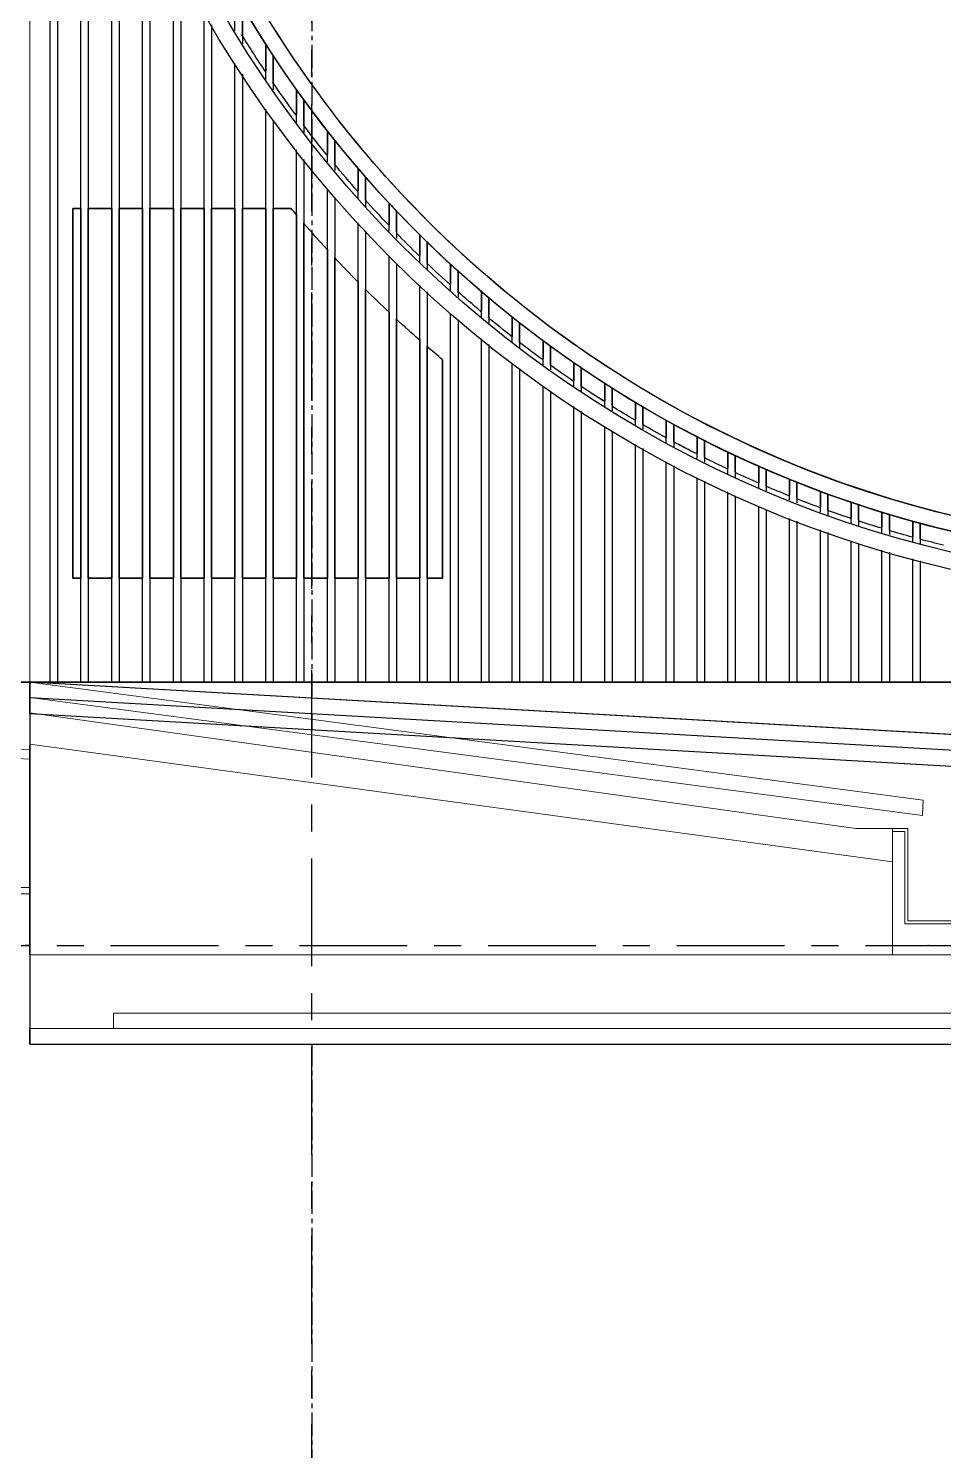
# Model space of a CAD drawing. Header units: millimetres. Extents: x -187664 to 435448, y -313239 to 299894.
# Drawn here: x 367614 to 369099, y 172433 to 174741 of the extents above; entities that cross this region are included whole.
import ezdxf
from ezdxf.enums import TextEntityAlignment as Align

# ---------------------------------------------------------------- set-up
doc = ezdxf.new("R2010")
doc.units = ezdxf.units.MM
doc.set_wipeout_variables(frame=1)
for name, pattern in [('CENTER', [2, 1.25, -0.25, 0.25, -0.25]), ('TA_GL_000.70000', [1.925, 0.7, -0.175, 0.175, -0.175, 0.7]), ('XKITLINE00', [0]), ('XKITLINE02', [4, 2, -2])]:
    doc.linetypes.add(name, pattern=pattern)
for name, color, linetype in [('000 - 0_SYM_DWG_GRIDLINE_MAIN_COLOR_251', 7, 'Continuous'), ('000 - 0_SYM_DWG_SLOPE-SYM_TEXT_COLOR_3', 7, 'Continuous'), ('000 - EXISTING_CANOPY_MAIN_COLOR_1', 7, 'Continuous'), ('000 - EXISTING_CANOPY_MAIN_COLOR_251', 7, 'Continuous'), ('000 - EXISTING_CANOPY_WIPEOUT_', 7, 'Continuous'), ('000 - EXISTING_DIM_MAIN_COLOR_251', 7, 'Continuous'), ('000 - GRID', 7, 'CENTER')]:
    doc.layers.add(name, color=color, linetype=linetype)
for name, color, linetype, lineweight in [('A-GLAZ-CURT', 7, 'Continuous', 9), ('A-GLAZ-CURT-HDLN', 7, 'Continuous', 9), ('Bolt', 7, 'Continuous', 0), ('Part', 7, 'Continuous', 0)]:
    doc.layers.add(name, color=color, linetype=linetype, lineweight=lineweight)
doc.styles.add('ARIAL', font='arial.ttf')
doc.styles.add('RomanS', font='arial.ttf', dxfattribs={"width": 0.8})
doc.styles.add('TA', font='', dxfattribs={"height": 4.5})
doc.styles.get('TA').set_extended_font_data('Cordia New')

# ---------------------------------------------------------------- blocks, each defined once
blk = doc.blocks.new('*U5069')
at = {"layer": '000 - 0_SYM_DWG_GRIDLINE_MAIN_COLOR_251', "color": 7, "linetype": 'ByBlock', "ltscale": 5}
blk.add_line((20, 0), (-355.735, 0), dxfattribs=at)
at = {"color": 7, "style": 'TA', "flags": 1}
blk.add_attdef('LOCATION', (6, -6), '', height=4.5, rotation=270, dxfattribs=at)
at = {"layer": '000 - 0_SYM_DWG_SLOPE-SYM_TEXT_COLOR_3', "color": 7, "style": 'ARIAL'}
blk.add_attdef('GRID-HEAD', text='', height=4, rotation=90, dxfattribs=at).set_placement((40, 0), align=Align.MIDDLE_CENTER)
blk = doc.blocks.new('*U4792')
at = {"layer": '000 - 0_SYM_DWG_GRIDLINE_MAIN_COLOR_251', "color": 7, "linetype": 'ByBlock', "ltscale": 5}
blk.add_line((20, 0), (-155.16, 0), dxfattribs=at)
at = {"layer": '000 - 0_SYM_DWG_GRIDLINE_MAIN_COLOR_251', "color": 7}
blk.add_point((-135.16, 0), dxfattribs=at)
at = {"color": 7, "style": 'TA', "flags": 1}
blk.add_attdef('LOCATION', (6, -6), '', height=4.5, rotation=270, dxfattribs=at)
blk = doc.blocks.new('W-1-PP19-ST-ENT1-1_20260610-094001_ELEVATION_2_DIMS')
at = {"layer": '000 - GRID', "color": 7, "linetype": 'TA_GL_000.70000'}
for name, p, xscale, yscale, zscale, rotation in [('*U5069', (0, 101510), 50.00000000000004, 50.00000000000004, 50.00000000000004, 270), ('*U4792', (-5758, 105750), 50, 50, 50, 180)]:
    blk.add_blockref(name, p, dxfattribs=dict(at, xscale=xscale, yscale=yscale, zscale=zscale, rotation=rotation))
blk = doc.blocks.new('*A10871063')
at = {"layer": 'Part', "color": 7, "linetype": 'XKITLINE00', "lineweight": 0}
for p, q in [((223.621312, -23.924245), (236.23026, -24.585052)), ((223.621312, -24.04441), (236.22398, -24.704888)), ((236.23026, -24.585052), (236.22398, -24.704888))]:
    blk.add_line(p, q, dxfattribs=at)
blk = doc.blocks.new('*A10881064')
at = {"layer": 'Part', "color": 7, "linetype": 'XKITLINE00', "lineweight": 0}
for p, q in [((223.621312, -25.785052), (236.23026, -25.785052)), ((236.23026, -25.785052), (236.23026, -25.865052)), ((223.621312, -25.865052), (236.23026, -25.865052))]:
    blk.add_line(p, q, dxfattribs=at)
blk = doc.blocks.new('*A10891065')
at = {"layer": 'Part', "color": 7, "linetype": 'XKITLINE00', "lineweight": 0}
blk.add_line((236.22398, -24.704883), (236.23026, -24.705212), dxfattribs=at)
blk = doc.blocks.new('*A10901066')
at = {"layer": 'Part', "color": 7, "linetype": 'XKITLINE00', "lineweight": 0}
for p, q in [((225.041465, -23.998672), (225.041705, -23.994093)), ((225.041705, -23.994093), (225.640882, -24.025495)), ((225.640882, -24.025495), (225.640642, -24.030074))]:
    blk.add_line(p, q, dxfattribs=at)
blk = doc.blocks.new('*A10921068')
at = {"layer": 'Part', "color": 7, "linetype": 'XKITLINE00', "lineweight": 0}
for p, q in [((225.580159, -25.18401), (225.630402, -24.225326)), ((225.630402, -24.225326), (225.702303, -24.229094)), ((225.702303, -24.229094), (225.65206, -25.187779)), ((225.702303, -24.229094), (226.229579, -24.256728)), ((226.229579, -24.256728), (226.179337, -25.215412)), ((225.65206, -25.187779), (225.580159, -25.18401)), ((226.179337, -25.215412), (225.65206, -25.187779))]:
    blk.add_line(p, q, dxfattribs=at)
blk = doc.blocks.new('*A10941070')
at = {"layer": 'Bolt', "color": 7, "linetype": 'XKITLINE02', "lineweight": 0}
for p, q in [((225.750924, -24.511979), (225.368083, -24.492049)), ((225.618875, -24.445024), (225.566945, -24.442321)), ((225.690769, -24.448767), (225.618867, -24.445023)), ((225.612636, -24.564862), (225.560707, -24.562158)), ((225.684531, -24.568604), (225.612628, -24.564861)), ((225.73013, -24.911438), (225.347288, -24.891509)), ((225.59808, -24.844483), (225.54615, -24.84178)), ((225.669974, -24.848226), (225.598072, -24.844483)), ((225.591841, -24.964321), (225.539912, -24.961617)), ((225.663736, -24.968063), (225.591833, -24.96432))]:
    blk.add_line(p, q, dxfattribs=at)
blk = doc.blocks.new('*A11371109')
at = {"layer": 'Part', "color": 7, "linetype": 'XKITLINE00', "lineweight": 0}
for p, q in [((232.61098, -25.585052), (232.61098, -24.705052)), ((232.61098, -24.705052), (232.68298, -24.705052)), ((233.21098, -24.705052), (232.68298, -24.705052)), ((232.68298, -24.705052), (232.68298, -25.585052)), ((233.21098, -25.585052), (233.21098, -24.705052)), ((232.68298, -25.585052), (232.61098, -25.585052)), ((233.21098, -25.585052), (232.68298, -25.585052))]:
    blk.add_line(p, q, dxfattribs=at)
blk = doc.blocks.new('*A11381110')
at = {"layer": 'Bolt', "color": 7, "linetype": 'XKITLINE02', "lineweight": 0}
for p, q in [((232.57098, -24.885052), (232.61098, -24.885052)), ((232.61098, -24.885052), (232.68298, -24.885052)), ((232.50762, -24.945052), (232.89098, -24.945052)), ((232.57098, -25.005052), (232.61098, -25.005052)), ((232.61098, -25.005052), (232.68298, -25.005052)), ((232.57098, -25.285052), (232.61098, -25.285052)), ((232.61098, -25.285052), (232.68298, -25.285052)), ((232.50762, -25.345052), (232.89098, -25.345052)), ((232.57098, -25.405052), (232.61098, -25.405052)), ((232.61098, -25.405052), (232.68298, -25.405052))]:
    blk.add_line(p, q, dxfattribs=at)
blk = doc.blocks.new('*A11801147')
at = {"layer": 'Part', "color": 7, "linetype": 'XKITLINE00', "lineweight": 0}
for p, q in [((236.23026, -24.585052), (236.23026, -25.865052)), ((236.31026, -24.585052), (236.23026, -24.585052)), ((236.31026, -24.585052), (236.31026, -25.865052)), ((236.23026, -24.785217), (236.31026, -24.785217)), ((236.23026, -25.625052), (236.31026, -25.625052)), ((236.23026, -25.865052), (236.31026, -25.865052))]:
    blk.add_line(p, q, dxfattribs=at)
blk = doc.blocks.new('*A11811148')
at = {"layer": 'Bolt'}
for points in [[(236.23, -25.021), (236.178, -25.021), (236.178, -24.909), (236.23, -24.909)], [(236.31, -25.021), (236.23, -25.021), (236.23, -24.909), (236.31, -24.909)], [(236.23, -25.501), (236.178, -25.501), (236.178, -25.389), (236.23, -25.389)], [(236.31, -25.501), (236.23, -25.501), (236.23, -25.389), (236.31, -25.389)]]:
    blk.add_hatch(color=7, dxfattribs=at).paths.add_polyline_path(points, flags=17)
at = {"layer": 'Bolt', "color": 7, "linetype": 'XKITLINE00', "lineweight": 0}
for p, q in [((236.178, -24.909), (236.23, -24.909)), ((236.23, -24.909), (236.31, -24.909)), ((236.115, -24.965), (236.498, -24.965)), ((236.178, -25.021), (236.23, -25.021)), ((236.23, -25.021), (236.31, -25.021)), ((236.115, -25.445), (236.498, -25.445)), ((236.178, -25.389), (236.23, -25.389)), ((236.23, -25.389), (236.31, -25.389)), ((236.178, -25.501), (236.23, -25.501)), ((236.23, -25.501), (236.31, -25.501))]:
    blk.add_line(p, q, dxfattribs=at)
blk = doc.blocks.new('W-1-PP19-ST-ENT1-1_20260611-185229_ELEVATION_2_ST')
at = {"layer": '000 - EXISTING_DIM_MAIN_COLOR_251', "color": 7, "linetype": 'CENTER', "ltscale": 30}
for p, q in [((0, 115971.7), (0, 104599.5)), ((2871.7, 105750), (-10628.3, 105750))]:
    blk.add_line(p, q, dxfattribs=at)
at = {"color": 7, "lineweight": 0, "xscale": 125, "yscale": 125, "zscale": 125}
for name in ['*A10871063', '*A10901066', '*A10921068', '*A10941070', '*A11371109', '*A10891065', '*A11801147', '*A11381110', '*A11811148', '*A10881064']:
    blk.add_blockref(name, (-28581.7, 109067.1), dxfattribs=at)
at = {"layer": '000 - EXISTING_DIM_MAIN_COLOR_251', "color": 7, "style": 'RomanS'}
for tag, p in [('A1', (-4058, 116538.2)), ('A', (0, 116524.1))]:
    blk.add_attdef(tag, text='', height=250, dxfattribs=at).set_placement(p, align=Align.MIDDLE_CENTER)
blk = doc.blocks.new('DPA_CP_Entrance Canopy Lower - Depth 4200-V83-2150-01 ENTRANCE 1 ELEVATION 4')
at = {"layer": '000 - EXISTING_CANOPY_MAIN_COLOR_1', "color": 7}
for p, q in [((12652, 106137.3), (9286.9, 105946)), ((9286.9, 105946), (12652, 106137.3)), ((12652, 106112.3), (12652, 106137.3)), ((12652, 106136.8), (12652, 106112.3)), ((9288.2, 105921.1), (12652, 106112.3)), ((12652, 106112.3), (9288.2, 105921.1)), ((9396.5, 105900), (12653.1, 106085.7)), ((9337, 105846), (12652, 106034.8)), ((9337, 105846), (12652, 106034.8)), ((12652, 106034.8), (9337, 105846)), ((12628, 106033.4), (12628, 105696)), ((12652, 106034.8), (12652, 105695)), ((12652, 105695), (12652, 106034.8)), ((12652, 106034.7), (12652, 105695)), ((12652, 105695), (12652, 106034.7)), ((9017, 105695), (12652, 105695)), ((12652, 105695), (9337, 105695)), ((9337, 105695), (12652, 105695)), ((12652, 105695), (9337, 105695)), ((9337, 105695), (12652, 105695)), ((12516, 105600), (9042, 105600)), ((12516, 105600), (12516, 105575)), ((12652, 105575), (8992, 105575)), ((8992, 105575), (12652, 105575)), ((12652, 105550), (12652, 105575)), ((12652, 105575), (12652, 105550)), ((8937, 105550), (12652, 105550)), ((12652, 105550), (8937, 105550))]:
    blk.add_line(p, q, dxfattribs=at)
at = {"color": 7}
blk.add_wipeout([(8937, 105550), (8937, 105570), (8987, 105570), (8987, 105610), (8987, 105750), (8737, 105750), (8737, 105770), (9017, 105770), (9017, 105780), (8987, 105780), (8987, 105900), (9077, 105900), (9077, 105750), (9082, 105750), (9312, 105750), (9312, 105900), (9337, 105900), (9396.5, 105900), (12652, 106085.7), (12652, 106112.3), (9288.2, 105921.1), (9286.9, 105946), (12652, 106137.3), (12652, 105550)], dxfattribs=at).dxf.layer = '000 - EXISTING_CANOPY_WIPEOUT_'
at = {"layer": '000 - EXISTING_CANOPY_MAIN_COLOR_1', "color": 7}
blk.add_lwpolyline([(8937, 105550), (8937, 105570), (8987, 105570), (8987, 105610), (8987, 105750), (8737, 105750), (8737, 105770), (9017, 105770), (9017, 105780), (8987, 105780), (8987, 105900), (9077, 105900), (9077, 105750), (9082, 105750), (9312, 105750), (9312, 105900), (9337, 105900), (9396.5, 105900), (12652, 106085.7), (12652, 106112.3), (9288.2, 105921.1), (9286.9, 105946), (12652, 106137.3), (12652, 105550)], close=True, dxfattribs=at)
blk = doc.blocks.new('A$Ca94a9856')
at = {"layer": '000 - EXISTING_CANOPY_MAIN_COLOR_251', "color": 7}
for p, q in [((-33, 587.3), (-33, 2946.3)), ((-45, 2424), (-45, 587.3)), ((-83, 587.3), (-83, 2187.7)), ((-95, 2139.2), (-95, 587.3)), ((-133, 587.3), (-133, 2009.3)), ((-145, 1976.7), (-145, 587.3)), ((-183, 587.3), (-183, 1876.3)), ((-195, 1850.2), (-195, 587.3)), ((-233, 587.3), (-233, 1767.6)), ((-245, 1743.5), (-245, 587.3)), ((-345, 1639.5), (-345, 1685.4)), ((-345, 1685.4), (-345, 1624.3)), ((-333, 1644.5), (-333, 1706.2)), ((-283, 587.3), (-283, 1675.5)), ((-295, 1654.1), (-295, 587.3)), ((-383, 1623.3), (-383, 1579)), ((-383, 1565.8), (-383, 1623.3)), ((-395, 1562.2), (-395, 1604.8)), ((-395, 1604.8), (-395, 1548.9)), ((-345, 1574.2), (-345, 587.3)), ((-333, 587.3), (-333, 1592.2)), ((-433, 1549.3), (-433, 1509)), ((-433, 1495.6), (-433, 1549.3)), ((-445, 1492.2), (-445, 1532.6)), ((-445, 1532.6), (-445, 1478.8)), ((-383, 587.3), (-383, 1517.2)), ((-483, 1482.3), (-483, 1444)), ((-483, 1432.1), (-483, 1482.3)), ((-395, 1499.5), (-395, 587.3)), ((-495, 1429.8), (-495, 1467.1)), ((-495, 1467.1), (-495, 1417.9)), ((-445, 1435.9), (-445, 587.3)), ((-433, 587.3), (-433, 1451.2)), ((-533, 1421.2), (-533, 1384.9)), ((-533, 1372.9), (-533, 1421.2)), ((-545, 1370.8), (-545, 1407.3)), ((-545, 1407.3), (-545, 1358.9)), ((-483, 587.3), (-483, 1387.6)), ((-583, 1365.1), (-583, 1330.3)), ((-583, 1319.4), (-583, 1365.1)), ((-495, 1374.2), (-495, 587.3)), ((-595, 1318.3), (-595, 1352.3)), ((-595, 1352.3), (-595, 1307.4)), ((-433, 1346.4), (-433, 756.3)), ((-395, 1356.3), (-424.2, 1356.3)), ((-424.2, 1356.3), (-395, 1356.3)), ((-395, 1356.3), (-424.2, 1356.3)), ((-424.2, 1356.3), (-395, 1356.3)), ((-395, 1356.3), (-424.2, 1356.3)), ((-424.2, 1356.3), (-395, 1356.3)), ((-395, 756.3), (-395, 1356.3)), ((-345, 1356.3), (-383, 1356.3)), ((-383, 1356.3), (-345, 1356.3)), ((-383, 1356.3), (-383, 756.3)), ((-345, 1356.3), (-383, 1356.3)), ((-383, 1356.3), (-345, 1356.3)), ((-345, 1356.3), (-383, 1356.3)), ((-383, 1356.3), (-345, 1356.3)), ((-345, 756.3), (-345, 1356.3)), ((-295, 1356.3), (-333, 1356.3)), ((-333, 1356.3), (-295, 1356.3)), ((-333, 1356.3), (-333, 756.3)), ((-295, 1356.3), (-333, 1356.3)), ((-333, 1356.3), (-295, 1356.3)), ((-295, 1356.3), (-333, 1356.3)), ((-333, 1356.3), (-295, 1356.3)), ((-295, 756.3), (-295, 1356.3)), ((-245, 1356.3), (-283, 1356.3)), ((-283, 1356.3), (-245, 1356.3)), ((-283, 1356.3), (-283, 756.3)), ((-245, 1356.3), (-283, 1356.3)), ((-283, 1356.3), (-245, 1356.3)), ((-245, 1356.3), (-283, 1356.3)), ((-283, 1356.3), (-245, 1356.3)), ((-245, 756.3), (-245, 1356.3)), ((-195, 1356.3), (-233, 1356.3)), ((-233, 1356.3), (-195, 1356.3)), ((-233, 1356.3), (-233, 756.3)), ((-195, 1356.3), (-233, 1356.3)), ((-233, 1356.3), (-195, 1356.3)), ((-195, 1356.3), (-233, 1356.3)), ((-233, 1356.3), (-195, 1356.3)), ((-195, 756.3), (-195, 1356.3)), ((-145, 1356.3), (-183, 1356.3)), ((-183, 1356.3), (-145, 1356.3)), ((-183, 1356.3), (-183, 756.3)), ((-145, 1356.3), (-183, 1356.3)), ((-183, 1356.3), (-145, 1356.3)), ((-145, 1356.3), (-183, 1356.3)), ((-183, 1356.3), (-145, 1356.3)), ((-145, 756.3), (-145, 1356.3)), ((-95, 1356.3), (-133, 1356.3)), ((-133, 1356.3), (-95, 1356.3)), ((-133, 1356.3), (-133, 756.3)), ((-95, 1356.3), (-133, 1356.3)), ((-133, 1356.3), (-95, 1356.3)), ((-95, 1356.3), (-133, 1356.3)), ((-133, 1356.3), (-95, 1356.3)), ((-95, 756.3), (-95, 1356.3)), ((-70, 1356.3), (-83, 1356.3)), ((-83, 1356.3), (-70, 1356.3)), ((-83, 1356.3), (-83, 756.3)), ((-70, 1356.3), (-83, 1356.3)), ((-83, 1356.3), (-70, 1356.3)), ((-70, 1356.3), (-83, 1356.3)), ((-83, 1356.3), (-70, 1356.3)), ((-70, 756.3), (-70, 1356.3)), ((-70, 1356.3), (-70, 756.3)), ((-70, 756.3), (-70, 1356.3)), ((-70, 1356.3), (-70, 756.3)), ((-70, 756.3), (-70, 1356.3)), ((-70, 1356.3), (-70, 756.3)), ((-545, 1319.9), (-545, 587.3)), ((-533, 587.3), (-533, 1333)), ((-445, 756.3), (-445, 1332.9)), ((-645, 1268.3), (-645, 1301.6)), ((-645, 1301.6), (-645, 1257.2)), ((-633, 1313.4), (-633, 1280.7)), ((-633, 1269.3), (-633, 1313.4)), ((-583, 587.3), (-583, 1278.7)), ((-495, 756.3), (-495, 1276.6)), ((-483, 1290.1), (-483, 756.3)), ((-695, 1222.5), (-695, 1254.5)), ((-695, 1254.5), (-695, 1212.5)), ((-683, 1265.5), (-683, 1232.7)), ((-683, 1222.7), (-683, 1265.5)), ((-595, 1267.2), (-595, 587.3)), ((-633, 587.3), (-633, 1232)), ((-545, 756.3), (-545, 1225.8)), ((-533, 1237.8), (-533, 756.3)), ((-745, 1180.2), (-745, 1210.9)), ((-745, 1210.9), (-745, 1170)), ((-733, 1221.1), (-733, 1190.4)), ((-733, 1180.2), (-733, 1221.1)), ((-645, 1220.9), (-645, 587.3)), ((-783, 1179.8), (-783, 1148)), ((-783, 1138.5), (-783, 1179.8)), ((-683, 587.3), (-683, 1185.7)), ((-583, 1187.8), (-583, 756.3)), ((-795, 1139.3), (-795, 1170.3)), ((-795, 1170.3), (-795, 1130)), ((-695, 1174.7), (-695, 587.3)), ((-595, 756.3), (-595, 1177.2)), ((-845, 1103.6), (-845, 1132.5)), ((-845, 1132.5), (-845, 1094.1)), ((-833, 1141.4), (-833, 1112.2)), ((-833, 1102.7), (-833, 1141.4)), ((-745, 1135.2), (-745, 587.3)), ((-733, 587.3), (-733, 1144.7)), ((-645, 756.3), (-645, 1132.8)), ((-633, 1143.5), (-633, 756.3)), ((-670, 1110.7), (-670, 756.3)), ((-670, 756.3), (-670, 1110.7)), ((-670, 1110.7), (-670, 756.3)), ((-670, 756.3), (-670, 1110.7)), ((-670, 1110.7), (-670, 756.3)), ((-670, 756.3), (-670, 1110.7)), ((-895, 1067.9), (-895, 1097.4)), ((-895, 1097.4), (-895, 1058.3)), ((-883, 1105.6), (-883, 1076.5)), ((-883, 1066.9), (-883, 1105.6)), ((-795, 1095.6), (-795, 587.3)), ((-783, 587.3), (-783, 1105.1)), ((-945, 1036.6), (-945, 1064.6)), ((-945, 1064.6), (-945, 1027.7)), ((-933, 1072.2), (-933, 1043.8)), ((-933, 1034.8), (-933, 1072.2)), ((-833, 587.3), (-833, 1068.4)), ((-983, 1041.2), (-983, 1014)), ((-983, 1004.9), (-983, 1041.2)), ((-845, 1060.3), (-845, 587.3)), ((-995, 1007.1), (-995, 1034.1)), ((-995, 1034.1), (-995, 997.8)), ((-895, 1026.8), (-895, 587.3)), ((-883, 587.3), (-883, 1034.9)), ((-1045, 977.6), (-1045, 1005.8)), ((-1045, 1005.8), (-1045, 969.1)), ((-1033, 1012.4), (-1033, 984.2)), ((-1033, 975), (-1033, 1012.4)), ((-945, 994.7), (-945, 587.3)), ((-933, 587.3), (-933, 1001.5)), ((-1095, 953.2), (-1095, 979.4)), ((-1095, 979.4), (-1095, 944.6)), ((-1083, 985.6), (-1083, 959)), ((-1083, 950.5), (-1083, 985.6)), ((-983, 587.3), (-983, 973.3)), ((-1145, 928.9), (-1145, 955)), ((-1145, 955), (-1145, 920)), ((-1133, 960.7), (-1133, 934.6)), ((-1133, 925.9), (-1133, 960.7)), ((-995, 966.5), (-995, 587.3)), ((-1195, 906.1), (-1195, 932.5)), ((-1195, 932.5), (-1195, 897.9)), ((-1183, 937.8), (-1183, 910.7)), ((-1183, 902.6), (-1183, 937.8)), ((-1045, 938.4), (-1045, 587.3)), ((-1033, 587.3), (-1033, 945.2)), ((-1245, 886.6), (-1245, 911.7)), ((-1245, 911.7), (-1245, 878.3)), ((-1233, 916.6), (-1233, 891.2)), ((-1233, 883), (-1233, 916.6)), ((-1095, 913.7), (-1095, 587.3)), ((-1083, 587.3), (-1083, 919.2)), ((-1333, 879.3), (-1333, 853.5)), ((-1333, 845.5), (-1333, 879.3)), ((-1295, 867), (-1295, 892.7)), ((-1295, 892.7), (-1295, 858.6)), ((-1283, 897.1), (-1283, 871.7)), ((-1283, 863.3), (-1283, 897.1)), ((-1145, 889.8), (-1145, 587.3)), ((-1133, 587.3), (-1133, 896.1)), ((-1395, 835), (-1395, 859.5)), ((-1395, 859.5), (-1395, 826.9)), ((-1383, 863.1), (-1383, 838.6)), ((-1383, 830.5), (-1383, 863.1)), ((-1345, 850.7), (-1345, 875.3)), ((-1345, 875.3), (-1345, 841.9)), ((-1195, 867.3), (-1195, 587.3)), ((-1183, 587.3), (-1183, 872.9)), ((-1445, 820.1), (-1445, 845.2)), ((-1445, 845.2), (-1445, 812)), ((-1433, 848.5), (-1433, 823.7)), ((-1433, 815.6), (-1433, 848.5)), ((-1283, 587.3), (-1283, 834.6)), ((-1245, 848.7), (-1245, 587.3)), ((-1233, 587.3), (-1233, 853.2)), ((-1345, 811.6), (-1345, 587.3)), ((-1333, 587.3), (-1333, 816.1)), ((-1295, 830.2), (-1295, 587.3)), ((-1433, 587.3), (-1433, 787.6)), ((-1395, 798.4), (-1395, 587.3)), ((-1383, 587.3), (-1383, 801.8)), ((-1445, 784.2), (-1445, 587.3)), ((-670, 756.3), (-645, 756.3)), ((-645, 756.3), (-670, 756.3)), ((-670, 756.3), (-645, 756.3)), ((-645, 756.3), (-670, 756.3)), ((-670, 756.3), (-645, 756.3)), ((-645, 756.3), (-670, 756.3)), ((-633, 756.3), (-595.9, 756.3)), ((-595.9, 756.3), (-633, 756.3)), ((-633, 756.3), (-595.9, 756.3)), ((-595.9, 756.3), (-633, 756.3)), ((-633, 756.3), (-595.9, 756.3)), ((-595.9, 756.3), (-633, 756.3)), ((-583, 756.3), (-545, 756.3)), ((-545, 756.3), (-583, 756.3)), ((-583, 756.3), (-545, 756.3)), ((-545, 756.3), (-583, 756.3)), ((-583, 756.3), (-545, 756.3)), ((-545, 756.3), (-583, 756.3)), ((-533, 756.3), (-495, 756.3)), ((-495, 756.3), (-533, 756.3)), ((-533, 756.3), (-495, 756.3)), ((-495, 756.3), (-533, 756.3)), ((-533, 756.3), (-495, 756.3)), ((-495, 756.3), (-533, 756.3)), ((-483, 756.3), (-445, 756.3)), ((-445, 756.3), (-483, 756.3)), ((-483, 756.3), (-445, 756.3)), ((-445, 756.3), (-483, 756.3)), ((-483, 756.3), (-445, 756.3)), ((-445, 756.3), (-483, 756.3)), ((-433, 756.3), (-395, 756.3)), ((-395, 756.3), (-433, 756.3)), ((-433, 756.3), (-395, 756.3)), ((-395, 756.3), (-433, 756.3)), ((-433, 756.3), (-395, 756.3)), ((-395, 756.3), (-433, 756.3)), ((-383, 756.3), (-345, 756.3)), ((-345, 756.3), (-383, 756.3)), ((-383, 756.3), (-345, 756.3)), ((-345, 756.3), (-383, 756.3)), ((-383, 756.3), (-345, 756.3)), ((-345, 756.3), (-383, 756.3)), ((-333, 756.3), (-295, 756.3)), ((-295, 756.3), (-333, 756.3)), ((-333, 756.3), (-295, 756.3)), ((-295, 756.3), (-333, 756.3)), ((-333, 756.3), (-295, 756.3)), ((-295, 756.3), (-333, 756.3)), ((-283, 756.3), (-245, 756.3)), ((-245, 756.3), (-283, 756.3)), ((-283, 756.3), (-245, 756.3)), ((-245, 756.3), (-283, 756.3)), ((-283, 756.3), (-245, 756.3)), ((-245, 756.3), (-283, 756.3)), ((-233, 756.3), (-195, 756.3)), ((-195, 756.3), (-233, 756.3)), ((-233, 756.3), (-195, 756.3)), ((-195, 756.3), (-233, 756.3)), ((-233, 756.3), (-195, 756.3)), ((-195, 756.3), (-233, 756.3)), ((-183, 756.3), (-145, 756.3)), ((-145, 756.3), (-183, 756.3)), ((-183, 756.3), (-145, 756.3)), ((-145, 756.3), (-183, 756.3)), ((-183, 756.3), (-145, 756.3)), ((-145, 756.3), (-183, 756.3)), ((-133, 756.3), (-95, 756.3)), ((-95, 756.3), (-133, 756.3)), ((-133, 756.3), (-95, 756.3)), ((-95, 756.3), (-133, 756.3)), ((-133, 756.3), (-95, 756.3)), ((-95, 756.3), (-133, 756.3)), ((-83, 756.3), (-70, 756.3)), ((-70, 756.3), (-83, 756.3)), ((-83, 756.3), (-70, 756.3)), ((-70, 756.3), (-83, 756.3)), ((-83, 756.3), (-70, 756.3)), ((-70, 756.3), (-83, 756.3)), ((55, 587.3), (-1925, 587.3)), ((-1925, 587.3), (55, 587.3)), ((-1433, 587.3), (-1445, 587.3)), ((-1445, 587.3), (-1433, 587.3)), ((-1383, 587.3), (-1395, 587.3)), ((-1395, 587.3), (-1383, 587.3)), ((-1333, 587.3), (-1345, 587.3)), ((-1345, 587.3), (-1333, 587.3)), ((-1283, 587.3), (-1295, 587.3)), ((-1295, 587.3), (-1283, 587.3)), ((-1233, 587.3), (-1245, 587.3)), ((-1245, 587.3), (-1233, 587.3)), ((-1183, 587.3), (-1195, 587.3)), ((-1195, 587.3), (-1183, 587.3)), ((-1133, 587.3), (-1145, 587.3)), ((-1145, 587.3), (-1133, 587.3)), ((-1083, 587.3), (-1095, 587.3)), ((-1095, 587.3), (-1083, 587.3)), ((-1033, 587.3), (-1045, 587.3)), ((-1045, 587.3), (-1033, 587.3)), ((-983, 587.3), (-995, 587.3)), ((-995, 587.3), (-983, 587.3)), ((-933, 587.3), (-945, 587.3)), ((-945, 587.3), (-933, 587.3)), ((-883, 587.3), (-895, 587.3)), ((-895, 587.3), (-883, 587.3)), ((-833, 587.3), (-845, 587.3)), ((-845, 587.3), (-833, 587.3)), ((-783, 587.3), (-795, 587.3)), ((-795, 587.3), (-783, 587.3)), ((-733, 587.3), (-745, 587.3)), ((-745, 587.3), (-733, 587.3)), ((-683, 587.3), (-695, 587.3)), ((-695, 587.3), (-683, 587.3)), ((-633, 587.3), (-645, 587.3)), ((-645, 587.3), (-633, 587.3)), ((-583, 587.3), (-595, 587.3)), ((-595, 587.3), (-583, 587.3)), ((-533, 587.3), (-545, 587.3)), ((-545, 587.3), (-533, 587.3)), ((-483, 587.3), (-495, 587.3)), ((-495, 587.3), (-483, 587.3)), ((-433, 587.3), (-445, 587.3)), ((-445, 587.3), (-433, 587.3)), ((-383, 587.3), (-395, 587.3)), ((-395, 587.3), (-383, 587.3)), ((-333, 587.3), (-345, 587.3)), ((-345, 587.3), (-333, 587.3)), ((-283.6, 587.3), (-295, 587.3)), ((-295, 587.3), (-283, 587.3)), ((-233, 587.3), (-245, 587.3)), ((-245, 587.3), (-233, 587.3)), ((-183, 587.3), (-195, 587.3)), ((-195, 587.3), (-183, 587.3)), ((-133, 587.3), (-145, 587.3)), ((-145, 587.3), (-133, 587.3)), ((-83, 587.3), (-95, 587.3)), ((-95, 587.3), (-83, 587.3)), ((-33, 587.3), (-45, 587.3)), ((-45, 587.3), (-33, 587.3))]:
    blk.add_line(p, q, dxfattribs=at)
for radius, start, end in [(1800, 270, 0), (1825, 270.1424, 0), (1885, 270.1401, 0), (1857.7, 270.1411, 0), (1825, 270.1424, 340.0277), (1825, 270.1424, 340.0277), (1825, 326.9004, 340.0277), (1800, 317.3684, 331.5487), (1800, 317.3684, 331.5487), (1800, 317.3684, 331.5487), (1825, 326.6798, 327.372), (1825, 326.6798, 327.372), (1850, 326.2149, 328.4299), (1850, 326.2149, 328.4299), (1850, 326.2149, 328.4299), (1850, 326.2149, 328.4299), (1850, 326.2149, 328.4299), (1850, 326.2149, 328.4299), (1825, 293.8186, 326.8885), (1825, 323.922, 324.5667), (1825, 324.2444, 324.5667), (1850, 323.5492, 325.5752), (1850, 323.5492, 325.5752), (1850, 323.5492, 325.5752), (1850, 323.5492, 325.5752), (1850, 323.5492, 325.5752), (1850, 323.5492, 325.5752), (1825, 323.922, 324.2024), (1825, 321.3356, 321.9427), (1825, 321.3356, 321.9427), (1850, 321.0068, 322.9095), (1850, 321.0068, 322.9095), (1850, 321.0068, 322.9095), (1850, 321.0068, 322.9095), (1850, 321.0068, 322.9095), (1850, 321.0068, 322.9095), (1825, 318.8876, 319.4639), (1825, 318.8876, 319.4639), (1850, 318.6101, 320.4316), (1850, 318.6101, 320.4316), (1850, 318.6101, 320.4316), (1850, 318.6101, 320.4316), (1850, 318.6101, 320.4316), (1850, 318.6101, 320.4316), (1800, 298.4211, 317.3579), (1800, 298.4211, 317.3579), (1800, 298.4211, 317.3579), (1825, 316.5541, 317.1048), (1825, 316.8374, 317.1048), (1850, 316.3128, 318.0349), (1850, 316.3128, 318.0349), (1850, 316.3128, 318.0349), (1850, 316.3128, 318.0349), (1850, 316.3128, 318.0349), (1850, 316.3128, 318.0349), (1825, 316.5541, 316.8294), (1950, 319.7024, 320.0908), (1950, 319.7024, 320.0908), (1950, 319.7024, 320.0908), (1950, 319.7024, 320.0908), (1950, 319.7024, 320.0908), (1950, 319.7024, 320.0908), (1850, 314.1422, 315.7465), (1850, 314.1422, 315.7465), (1850, 314.1422, 315.7465), (1850, 314.1422, 315.7465), (1850, 314.1422, 315.7465), (1850, 314.1422, 315.7465), (1950, 317.4899, 319.1714), (1950, 317.4899, 319.1714), (1950, 317.4899, 319.1714), (1950, 317.4899, 319.1714), (1950, 317.4899, 319.1714), (1950, 317.4899, 319.1714), (1825, 314.317, 314.8459), (1825, 314.317, 314.8459), (1950, 315.3633, 316.9589), (1950, 315.3633, 316.9589), (1950, 315.3633, 316.9589), (1950, 315.3633, 316.9589), (1950, 315.3633, 316.9589), (1950, 315.3633, 316.9589), (1825, 312.162, 312.6724), (1825, 312.162, 312.6724), (1850, 311.983, 313.5965), (1850, 311.983, 313.5965), (1850, 311.983, 313.5965), (1850, 311.983, 313.5965), (1850, 311.983, 313.5965), (1850, 311.983, 313.5965), (1950, 313.2861, 314.8648), (1950, 313.2861, 314.8648), (1950, 313.2861, 314.8648), (1950, 313.2861, 314.8648), (1950, 313.2861, 314.8648), (1950, 313.2861, 314.8648), (1825, 310.0782, 310.5724), (1825, 310.0782, 310.5724), (1850, 309.9531, 311.4958), (1850, 309.9531, 311.4958), (1850, 309.9531, 311.4958), (1850, 309.9531, 311.4958), (1850, 309.9531, 311.4958), (1850, 309.9531, 311.4958), (1825, 308.0563, 308.5363), (1825, 308.0563, 308.5363), (1850, 307.9232, 309.4659), (1850, 307.9232, 309.4659), (1850, 307.9232, 309.4659), (1850, 307.9232, 309.4659), (1850, 307.9232, 309.4659), (1850, 307.9232, 309.4659), (1950, 311.3215, 312.7779), (1950, 311.3215, 312.7779), (1950, 311.3215, 312.7779), (1950, 311.3215, 312.7779), (1950, 311.3215, 312.7779), (1950, 311.3215, 312.7779), (1825, 306.0888, 306.5564), (1825, 306.0888, 306.5564), (1850, 306.0181, 307.4646), (1850, 306.0181, 307.4646), (1850, 306.0181, 307.4646), (1850, 306.0181, 307.4646), (1850, 306.0181, 307.4646), (1850, 306.0181, 307.4646), (1950, 309.8683, 310.8501), (1950, 309.8683, 310.8501), (1950, 309.8683, 310.8501), (1950, 309.8683, 310.8501), (1950, 309.8683, 310.8501), (1950, 309.8683, 310.8501), (1825, 304.1693, 304.6259), (1825, 304.1693, 304.6259), (1850, 304.1149, 305.5614), (1850, 304.1149, 305.5614), (1850, 304.1149, 305.5614), (1850, 304.1149, 305.5614), (1850, 304.1149, 305.5614), (1850, 304.1149, 305.5614), (1825, 302.2926, 302.7394), (1825, 302.2926, 302.7394), (1850, 302.2614, 303.6581), (1850, 303.1579, 303.6581), (1850, 303.1579, 303.6581), (1850, 303.1579, 303.6581), (1850, 303.1579, 303.6581), (1850, 303.1579, 303.6581), (1825, 300.454, 300.892), (1825, 300.454, 300.892), (1850, 302.2614, 303.1539), (1850, 302.2614, 303.1539), (1850, 302.2614, 303.1539), (1850, 302.2614, 303.1539), (1850, 302.2614, 303.1539), (1800, 270, 298.3812), (1800, 270, 298.3812), (1800, 270, 298.3812), (1850, 300.4583, 301.8286), (1850, 300.4583, 301.8286), (1850, 300.4583, 301.8286), (1850, 300.4583, 301.8286), (1850, 300.4583, 301.8286), (1850, 300.4583, 301.8286), (1825, 298.6494, 299.0796), (1825, 298.6494, 299.0796), (1850, 298.6552, 300.0255), (1850, 298.6552, 300.0255), (1850, 298.6552, 300.0255), (1850, 298.6552, 300.0255), (1850, 298.6552, 300.0255), (1850, 298.6552, 300.0255), (1825, 296.8754, 297.2985), (1825, 296.8754, 297.2985), (1850, 296.9207, 298.2311), (1850, 297.5616, 298.2311), (1850, 297.5616, 298.2311), (1850, 297.5616, 298.2311), (1850, 297.5616, 298.2311), (1850, 297.5616, 298.2311), (1825, 295.1288, 295.5456), (1825, 295.1288, 295.5456), (1850, 295.1966, 296.5069), (1850, 295.1966, 296.5069), (1850, 295.1966, 296.5069), (1850, 295.1966, 296.5069), (1850, 295.1966, 296.5069), (1850, 295.1966, 296.5069), (1850, 296.9207, 297.5527), (1850, 296.9207, 297.5527), (1850, 296.9207, 297.5527), (1850, 296.9207, 297.5527), (1850, 296.9207, 297.5527), (1825, 270.1424, 293.7891), (1825, 293.4068, 293.818), (1825, 293.4068, 293.818), (1850, 293.48, 294.7828), (1850, 293.48, 294.7828), (1850, 293.48, 294.7828), (1850, 293.48, 294.7828), (1850, 293.48, 294.7828), (1850, 293.48, 294.7828), (1825, 291.707, 292.113), (1825, 291.707, 292.113), (1850, 291.8172, 293.0809), (1850, 291.8172, 293.0809), (1850, 291.8172, 293.0809), (1850, 291.8172, 293.0809), (1850, 291.8172, 293.0809), (1850, 291.8172, 293.0809), (1825, 288.3648, 288.7622), (1825, 288.3648, 288.7622), (1825, 290.027, 290.4285), (1825, 290.027, 290.4285), (1850, 290.1545, 291.4182), (1850, 290.1545, 291.4182), (1850, 290.1545, 291.4182), (1850, 290.1545, 291.4182), (1850, 290.1545, 291.4182), (1850, 290.1545, 291.4182), (1825, 286.7184, 287.1122), (1825, 286.7184, 287.1122), (1850, 288.5045, 289.7555), (1850, 288.5045, 289.7555), (1850, 288.5045, 289.7555), (1850, 288.5045, 289.7555), (1850, 288.5045, 289.7555), (1850, 288.5045, 289.7555), (1825, 285.0861, 285.4767), (1825, 285.0861, 285.4767), (1850, 285.2722, 286.5005), (1850, 285.2722, 286.5005), (1850, 285.2722, 286.5005), (1850, 285.2722, 286.5005), (1850, 285.2722, 286.5005), (1850, 285.2722, 286.5005), (1850, 286.8884, 288.1167), (1850, 286.8884, 288.1167), (1850, 286.8884, 288.1167), (1850, 286.8884, 288.1167), (1850, 286.8884, 288.1167), (1850, 286.8884, 288.1167), (1850, 283.6676, 284.8843), (1850, 283.6676, 284.8843), (1850, 283.6676, 284.8843), (1850, 283.6676, 284.8843), (1850, 283.6676, 284.8843), (1850, 283.6676, 284.8843)]:
    blk.add_arc((-1920, 2607.3), radius, start, end, dxfattribs=at)
blk = doc.blocks.new('C-1-PP19-AR-2150-01-D_20260611-152656_ELEVATION_4_EX_CANOPY')
at = {"layer": 'A-GLAZ-CURT', "color": 7}
blk.add_blockref('DPA_CP_Entrance Canopy Lower - Depth 4200-V83-2150-01 ENTRANCE 1 ELEVATION 4', (-12194, 0), dxfattribs=at)
at = {"color": 7}
blk.add_blockref('A$Ca94a9856', (458, 105550), dxfattribs=at)
blk = doc.blocks.new('DPA_CP_Entrance Canopy Lower - Depth 4200-19282229-2143-01 ENTRANCE 1 ENLARGED ELEVATION 2')
at = {"layer": 'A-GLAZ-CURT', "color": 7}
for p, q in [((-12652, 106112.3), (-12652, 106137.3)), ((-12652, 106137.3), (-12290.4, 106089.6)), ((-12290.4, 106089.6), (-12652, 106137.3)), ((-12652, 106137.3), (-12652, 106112.3)), ((-11203.2, 105921.1), (-12652, 106112.3)), ((-12652, 106112.3), (-11203.2, 105921.1)), ((-11311.5, 105900), (-12652, 106087.5)), ((-12290.1, 106089.6), (-11201.9, 105946)), ((-11201.9, 105946), (-12290.1, 106089.6)), ((-11252, 105846), (-12652, 106036.7)), ((-12652, 106036.7), (-12652, 105695)), ((-11252, 105846), (-12652, 106036.7)), ((-12652, 106036.7), (-11252, 105846)), ((-12652, 105695), (-12652, 106036.7)), ((-12652, 106034.7), (-12652, 105695)), ((-12652, 105695), (-12652, 106034.7)), ((-11201.9, 105946), (-11203.2, 105921.1)), ((-11203.2, 105921.1), (-11201.9, 105946)), ((-11252, 105900), (-11311.5, 105900)), ((-11252, 105900), (-11252, 105695)), ((-11252, 105895), (-11252, 105900)), ((-11252, 105900), (-11227, 105900)), ((-11227, 105900), (-11252, 105900)), ((-11252, 105900), (-11252, 105895)), ((-11232, 105895), (-11252, 105895)), ((-11252, 105895), (-11232, 105895)), ((-11232, 105745), (-11232, 105895)), ((-11232, 105895), (-11232, 105745)), ((-11227, 105900), (-11227, 105750)), ((-11227, 105750), (-11227, 105900)), ((-11252, 105695), (-11252, 105846)), ((-11252, 105846), (-11252, 105695)), ((-11252, 105695), (-11252, 105846)), ((-11252, 105846), (-11252, 105695)), ((-11252, 105845), (-11252, 105835.5)), ((-11227, 105750), (-10992, 105750)), ((-10992, 105750), (-11227, 105750)), ((-10987, 105745), (-11232, 105745)), ((-11232, 105745), (-10987, 105745)), ((-11252, 105704.5), (-11252, 105695)), ((-10932, 105695), (-12652, 105695)), ((-12652, 105695), (-11252, 105695)), ((-11252, 105695), (-12652, 105695)), ((-12652, 105695), (-11252, 105695)), ((-11252, 105695), (-12652, 105695)), ((-11252, 105695), (-11327, 105695)), ((-12516, 105600), (-12516, 105575)), ((-12516, 105600), (-10957, 105600)), ((-12652, 105550), (-12652, 105575)), ((-12652, 105575), (-10907, 105575)), ((-10907, 105575), (-12652, 105575)), ((-12652, 105575), (-12652, 105550)), ((-10852, 105550), (-12652, 105550)), ((-12652, 105550), (-10852, 105550))]:
    blk.add_line(p, q, dxfattribs=at)
at = {"layer": 'A-GLAZ-CURT-HDLN', "color": 7}
blk.add_line((-12652, 105550), (-12652, 108262.1), dxfattribs=at)
blk = doc.blocks.new('C-1-PP19-AR-2143-01-C_20260611-190406_ELEVATION_2_EX_CANOPY_SMALL')
at = {"layer": 'A-GLAZ-CURT', "color": 7}
blk.add_blockref('DPA_CP_Entrance Canopy Lower - Depth 4200-19282229-2143-01 ENTRANCE 1 ENLARGED ELEVATION 2', (12194, 0), dxfattribs=at)

msp = doc.modelspace()

# ---------------------------------------------------------------- block references
at = {"color": 7}
msp.add_blockref('W-1-PP19-ST-ENT1-1_20260611-185229_ELEVATION_2_ST', (368074.332, 67502.983), dxfattribs=at)

# ---------------------------------------------------------------- next in the draw order: block references
at = {"color": 7, "xscale": -1}
msp.add_blockref('C-1-PP19-AR-2150-01-D_20260611-152656_ELEVATION_4_EX_CANOPY', (368074.332, 67542.985), dxfattribs=at)

# ---------------------------------------------------------------- next in the draw order: block references
at = {"color": 7}
for name, p in [('W-1-PP19-ST-ENT1-1_20260610-094001_ELEVATION_2_DIMS', (368074.332, 67502.983)), ('C-1-PP19-AR-2143-01-C_20260611-190406_ELEVATION_2_EX_CANOPY_SMALL', (368074.332, 67542.985))]:
    msp.add_blockref(name, p, dxfattribs=at)

doc.saveas('drawing.dxf')
